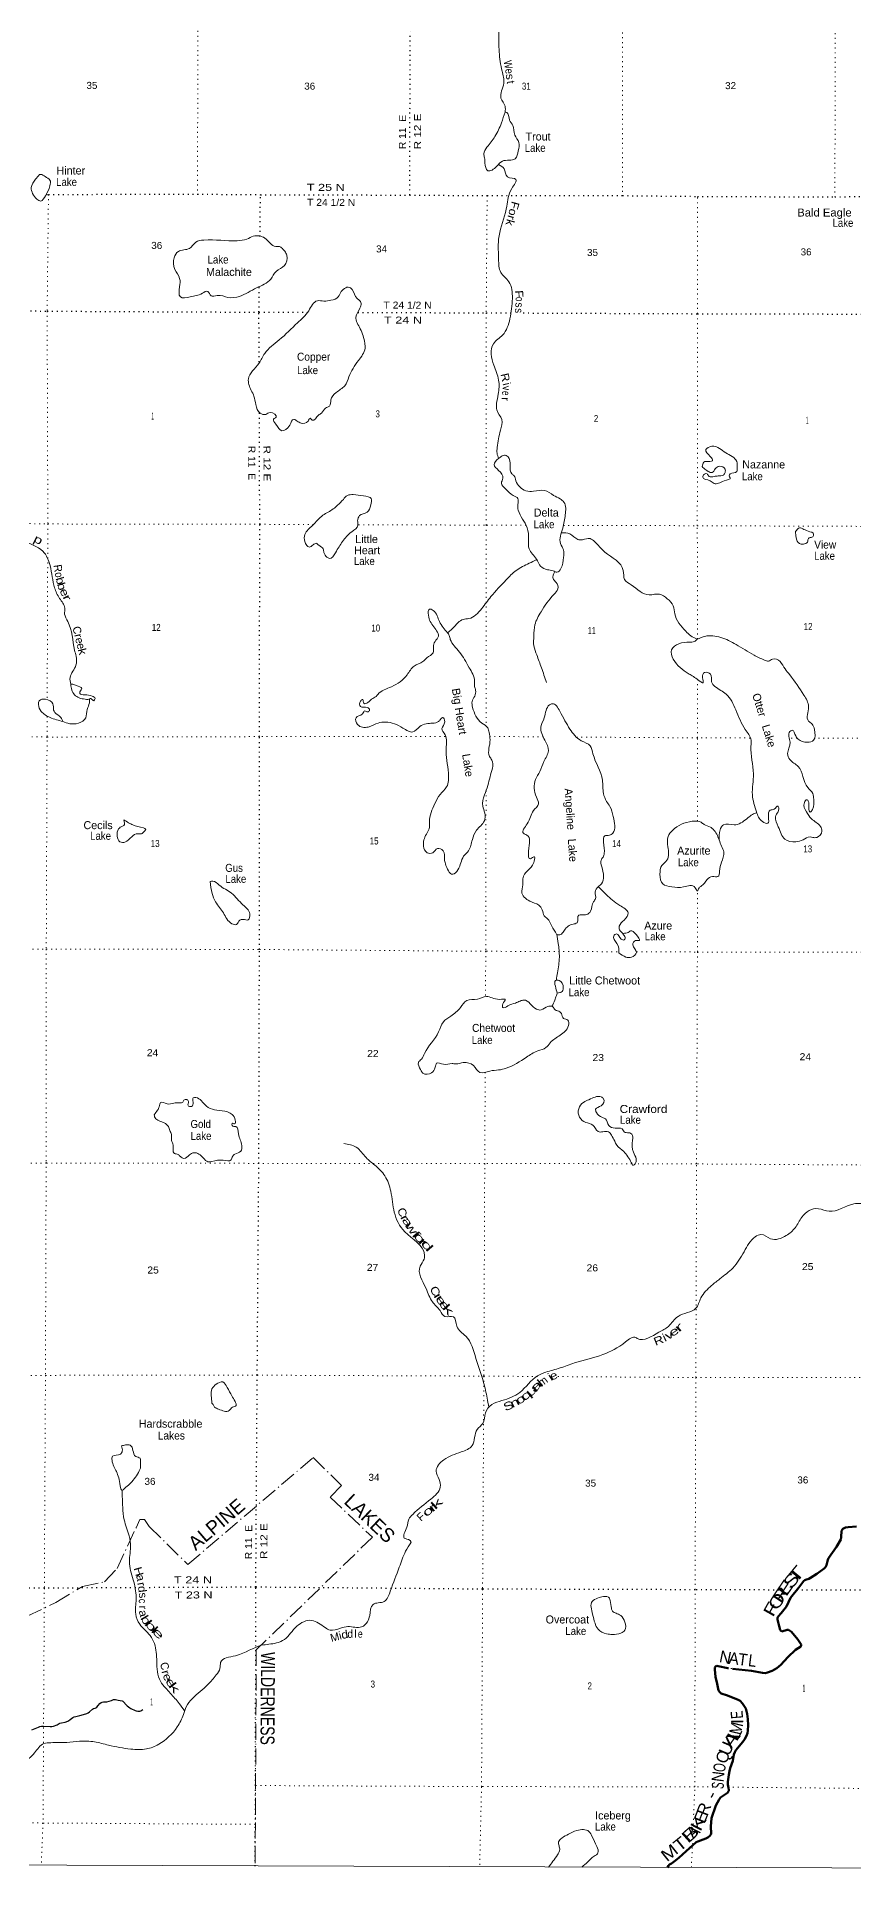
# Model space of a CAD drawing. Header units: feet. Extents: x -248627 to 3, y 0 to 184934.
# Drawn here: x -89199 to -68794, y 0 to 45886 of the extents above; entities that cross this region are included whole.
import ezdxf
from ezdxf.enums import TextEntityAlignment as Align

# ---------------------------------------------------------------- set-up
doc = ezdxf.new("R2010")
doc.units = ezdxf.units.FT
doc.header["$LTSCALE"] = 80
for name, pattern in [('DOT_DASHED', [7.7, 5, -1.2, 0.3, -1.2]), ('DOTTED', [1.5, 0.3, -1.2]), ('LONG_DASH_SHORT_DASH', [9.9, 6, -1.2, 1.5, -1.2])]:
    doc.linetypes.add(name, pattern=pattern)
for name, color, linetype, lineweight in [('11', 7, 'LONG_DASH_SHORT_DASH', 60), ('29', 7, 'Continuous', 25), ('39', 7, 'Continuous', 13), ('4', 7, 'Continuous', 13), ('41', 7, 'Continuous', 13), ('44', 7, 'DOT_DASHED', 13), ('6', 7, 'DOTTED', 25), ('7', 7, 'DOTTED', 13)]:
    doc.layers.add(name, color=color, linetype=linetype, lineweight=lineweight)

msp = doc.modelspace()

# ---------------------------------------------------------------- linework, layer by layer
at = {"layer": '11'}
for points in [[(-68923.23, 8623.86), (-68988.24, 8616.61), (-69022.06, 8606.34), (-69051.2, 8585.69), (-69075.48, 8558.96), (-69086.11, 8535.14), (-69094.91, 8377.94), (-69106.89, 8321.66), (-69216.1, 8137.5), (-69411.19, 7851.28), (-69430, 7809.44), (-69464.61, 7676.34), (-69488.74, 7626.67), (-69522.28, 7591.9), (-69704.72, 7457.93), (-69865.88, 7357.43), (-69908.01, 7337.43), (-69986.08, 7312.48), (-70005.5, 7301.54), (-70026.14, 7286.96), (-70156.9, 7118.69), (-70361.88, 6859.08), (-70461.35, 6646.56), (-70592.54, 6480.82), (-70669.03, 6392.2), (-70688.91, 6356.99), (-70690.88, 6339.96), (-70688.46, 6321.74), (-70649, 6154.86), (-70617.43, 6057.5), (-70601.04, 6035.03), (-70575.95, 6022.89), (-70444.32, 6059.58), (-70414.06, 6060.54), (-70384.31, 6047.78), (-70337.99, 6007.86), (-70176.87, 5816.34), (-70099.68, 5692.39), (-70097.78, 5673.6), (-70108.3, 5648.13), (-70238.57, 5556.98), (-70428.45, 5377.84), (-70604.37, 5184.42), (-70703.63, 5106.24), (-70818.06, 5037.83), (-70934.32, 4992.05), (-70992.6, 4979.9), (-71060.92, 4982.34), (-71336.71, 5038.16), (-71925.22, 5101.86), (-72172.82, 5153.3), (-72201.87, 5157.27), (-72233.42, 5148), (-72250.43, 5123.25), (-72254.59, 5067.6), (-72238.65, 4885.93), (-72198.32, 4712.68)], [(-68711.39, 8647.48), (-68923.23, 8623.86)], [(-72198.32, 4712.68), (-72160.04, 4548.23), (-72130.23, 4502.45), (-72092.37, 4470.77), (-71939.61, 4420.5), (-71672.5, 4314.37), (-71622.73, 4286.2), (-71562.02, 4220.6), (-71481.44, 4096.27), (-71443.03, 3963.04), (-71428.17, 3831.46), (-71421.18, 3676.34), (-71426.04, 3547.56), (-71436.55, 3476.68), (-71460.03, 3413.92), (-71513.46, 3322.8), (-71552.16, 3264.37), (-71726.24, 3056.8), (-71755.08, 3005.72), (-71776.1, 2940.46), (-71806.67, 2784.01), (-71834.6, 2697.76), (-71866.17, 2604.21), (-71886.81, 2531.32), (-71903.38, 2433.9), (-71925.05, 2259.79), (-71926.27, 2220.92), (-71924.45, 2196.22), (-71910.73, 2111.22)], [(-71910.73, 2111.22), (-71902.59, 2064.8), (-71902.59, 2053.26), (-71905.62, 2039.9), (-71920.5, 2011.05), (-71936.58, 1988.88), (-71959.53, 1968.8), (-72114.16, 1865.85), (-72130.24, 1848.56), (-72148.45, 1820.62)], [(-72148.45, 1820.62), (-72229.53, 1673.69), (-72338.35, 1356.44), (-72353.1, 1140.87), (-72349.09, 973.46)], [(-72349.09, 973.46), (-72356.98, 941.36), (-72382.19, 907.32), (-72427.4, 872.11), (-72479.84, 844), (-72681.15, 771.28), (-72721.11, 752.2), (-72972.09, 527.43), (-73149.69, 362.25), (-73267.91, 266.92), (-73337.08, 221.4), (-73369.25, 204.24), (-73382.91, 195.13), (-73387.46, 191.79), (-73396.26, 183.59), (-73411.13, 162.93), (-73437.25, 118.79)]]:
    msp.add_lwpolyline(points, dxfattribs=at)
at = {"layer": '29'}
for points in [[(-89325.01, 3563.05), (-89155.89, 3631.13), (-89123.73, 3641.29), (-89083.41, 3650.9), (-89030.87, 3650.04), (-88861.58, 3642.12), (-88819.27, 3644.99), (-88780.32, 3655.29), (-88687.62, 3687.44), (-88639.75, 3716.79), (-88620.56, 3724.76), (-88582.64, 3734.36), (-88489.17, 3749.08), (-88461.85, 3758.52), (-88409.14, 3782.68), (-88361.21, 3815.76), (-88292.73, 3872.73), (-88267.45, 3886.96), (-88222.45, 3896.89), (-88117.84, 3917.06), (-88029.17, 3940.82), (-87943.51, 3967.17), (-87915.3, 3982.67), (-87877.62, 4011.1), (-87807.09, 4077.84), (-87778.78, 4092.36), (-87740.2, 4103.08), (-87721.67, 4112.13), (-87699.71, 4129.7), (-87666.69, 4168.52), (-87621.59, 4220.26), (-87584.91, 4247.95), (-87561.34, 4254.89), (-87532.79, 4259.28), (-87475.9, 4258.48)], [(-87475.9, 4258.48), (-87447.13, 4263.68), (-87334.26, 4294.74), (-87278.01, 4316.39), (-87259.28, 4321.87), (-87234.09, 4322.98), (-87162.79, 4302.36), (-87067.16, 4283.44), (-87048.28, 4274.53), (-87029.82, 4261.48), (-86963.93, 4184.61), (-86938.99, 4164.15), (-86871.69, 4114.33), (-86845.19, 4098.33), (-86737.71, 4041.85), (-86711.04, 4033.95), (-86671.82, 4026.47), (-86645.46, 4024.28), (-86624.46, 4026.66), (-86597.14, 4035.26), (-86545.25, 4067.84)]]:
    msp.add_lwpolyline(points, dxfattribs=at)
at = {"layer": '39'}
for points in [[(-77648.01, 46002.13), (-77641.42, 45505.14), (-77569.81, 45025.02), (-77528.09, 44720.41), (-77597.48, 44351.48), (-77495.01, 44147.59), (-77495.32, 44002.39)], [(-77495.32, 44002.39), (-77586.7, 43730.31), (-77748.85, 43389.8), (-77947.16, 43121.96), (-78026.2, 42956.74), (-78008.26, 42853.85), (-78000.46, 42728.8), (-77926.22, 42535.05), (-77708.08, 42641.51), (-77560.5, 42776.35), (-77241.58, 42834.21), (-77164.47, 43035.73), (-77151.93, 43241.42), (-77248.38, 43427.14), (-77302.34, 43669.26), (-77382.77, 43798.48), (-77454.99, 43994.25), (-77495.32, 44002.79)], [(-77656.27, 42688.21), (-77518.54, 42580.64), (-77436.25, 42380.83), (-77222.5, 42319.91), (-77327.91, 42092.22), (-77451.93, 41650.8), (-77628.88, 40993.69), (-77665.92, 40658.99), (-77656.55, 40322.17), (-77602.77, 39995.36), (-77399.48, 39761.02), (-77313.62, 39343.39), (-77375.24, 38833.28), (-77555.68, 38428.27), (-77786.17, 38210.91), (-77839.18, 37952.87), (-77777.22, 37676.46), (-77656.96, 37303.13), (-77663.77, 36950.22), (-77706.65, 36714.34), (-77702.95, 36557.03), (-77576.35, 36314.78), (-77609.21, 36046.62), (-77690.83, 35619.23), (-77695.18, 35472.02), (-77657.12, 35344.89)], [(-89128.72, 42437.85), (-89227.83, 42323.09), (-89337.23, 42113.56), (-89301.23, 41964.25), (-89198.63, 41824.9), (-89099.86, 41778.32), (-88982.56, 41907.17), (-88869.03, 42159.04), (-88868.72, 42302.22), (-88987.58, 42389.17), (-89104.49, 42443.85), (-89128.72, 42437.85)], [(-83061.39, 40594.86), (-83133.93, 40641.39), (-83224.72, 40643.58), (-83496.67, 40849.82), (-83787.11, 40898.78), (-83948.69, 40826.49), (-84186.86, 40786.62), (-85024.18, 40800.35), (-85226.06, 40748.31), (-85381.75, 40595.34), (-85660.36, 40519.25), (-85763.6, 40362.14), (-85746.06, 40069.68), (-85627.51, 39841.56), (-85627.95, 39635.86), (-85610.33, 39381.71), (-85364.17, 39383.25), (-85059.3, 39473.41), (-84924.02, 39519.53), (-84843.55, 39408.46), (-84690.18, 39416.23), (-84419.91, 39369.31), (-84131.33, 39394.97), (-83703.12, 39607.91), (-83351.57, 39825.03), (-83215.97, 40018.38), (-83007.84, 40163.18), (-82950.79, 40421.21), (-83001.01, 40526.17), (-83061.39, 40594.86)], [(-81478.25, 39610.04), (-81590.78, 39517.08), (-81663.7, 39382.1), (-81845.48, 39297.76), (-82023.08, 39275.92), (-82186.5, 39284.3), (-82402.92, 39036.67), (-82682.01, 38734.7), (-83138.93, 38306.02), (-83500.82, 37967.92), (-83644.61, 37720.14), (-83909.76, 37331.43), (-83837.74, 37044.91), (-83771.46, 36899.58), (-83725.51, 36687.73), (-83612.97, 36475.76), (-83475.84, 36445.24), (-83366.78, 36491.41), (-83215.71, 36372.13), (-83278.35, 36327.88), (-83222.13, 36198.7), (-83075.19, 36035.06), (-82877.16, 36173.83), (-82775.96, 36320.86), (-82691.31, 36276.32), (-82592.55, 36227.73), (-82418.92, 36275.79), (-82366.31, 36346.28), (-82311.93, 36299.79), (-82156.29, 36428.56), (-82081.53, 36476.81), (-81982.4, 36603.67), (-81881.4, 36653.89), (-81846.77, 36807.1), (-81719.27, 36990.37), (-81503.01, 37161.37), (-81397.61, 37385.03), (-81160.67, 37787.91), (-80994.55, 38100.18), (-81002.35, 38227.25), (-81112.56, 38584.43), (-81222.91, 38877.07), (-81121.54, 39100.73), (-81089.01, 39217.63), (-81229.88, 39389.33), (-81354.52, 39605.36), (-81419.04, 39625.65), (-81477.58, 39611.65)], [(-93083.94, 37026.57), (-92960.3, 36800.48), (-92863.54, 36757.94), (-92712.35, 36691.09), (-92210.6, 36387.61), (-91853.75, 36255.83), (-91337.47, 36137.85), (-91121.89, 35988.19), (-90922.47, 35834.54), (-90761.78, 35493.4), (-90666.98, 35481.11), (-90540.2, 35323.56), (-90213.79, 35107.13), (-90067.12, 34816.44), (-90126, 34647.15), (-90241.6, 34373.1), (-90214.45, 33858.78), (-90106.26, 33501.61), (-89940.85, 33483.14), (-89557.87, 33302.9), (-89043.95, 33023.6), (-88867.16, 32664.27), (-88753.34, 32111.47), (-88626.8, 31843), (-88496.16, 31602.75), (-88502.53, 31453.53), (-88424.25, 31265.82), (-88252.25, 30551.56), (-88212.99, 30397.86)], [(-77657.12, 35344.89), (-77768.43, 35187.8), (-77657.76, 35044.4), (-77551.23, 34852.6), (-77585.81, 34723.6), (-77481.2, 34580.21), (-77293.91, 34414.47), (-77175.02, 34339.62), (-77175.34, 34190.38), (-77165.56, 34047.18), (-76942.53, 33611.13), (-76908.88, 33306.54), (-76895.23, 33082.65), (-76708.14, 32826.16), (-76607.64, 32646.48), (-76436.31, 32561.44), (-76297.15, 32534.96), (-76198.36, 32496.45), (-76099.3, 32589.02), (-76034.13, 32869.22), (-76035.75, 33054.76), (-76110.07, 33214.23), (-76054.76, 33601.33), (-75991.5, 33933.97), (-76023.11, 34248.64), (-76117.76, 34331.51), (-76281, 34420.57), (-76508.74, 34544.03), (-76783.2, 34522.38), (-76974.85, 34536.87), (-77226.52, 34787.43), (-77272.66, 34914.58), (-77323.01, 34957.03), (-77420.96, 35382.75), (-77513.69, 35423.26), (-77612.67, 35373.04), (-77657.12, 35344.89)], [(-72572.94, 35141.39), (-72528.32, 35248.19), (-72374.93, 35270.08), (-72312.35, 35286.09), (-72366.6, 35389.05), (-72477.2, 35564.72), (-72331.75, 35647.12), (-72138.16, 35594.31), (-71981.02, 35485.1), (-71707.07, 35270.8), (-71695.3, 35113.47), (-71707.62, 35012.66), (-71869.16, 34956.5), (-71895.49, 34908.15), (-71869.36, 34861.72), (-72016.83, 34781.33), (-72273.21, 34719.31), (-72371.93, 34786.06), (-72557.38, 34871.12), (-72514.83, 34953.73), (-72448.24, 34955.61), (-72393.9, 34892.99), (-72272.84, 34892.75), (-72171.92, 34904.66), (-72038.71, 34926.58), (-71996.2, 34991.03), (-71998.04, 35075.74), (-72141.14, 35146.6), (-72242.16, 35082.27), (-72319.03, 34991.66), (-72419.85, 35020.09), (-72530.66, 35098.96), (-72572.94, 35141.39)], [(-81535.32, 34317.85), (-81680.91, 34174.94), (-81790.06, 34082.39), (-82046.65, 33921.55), (-82309.49, 33669.97), (-82495.6, 33444.46), (-82500.03, 33262.96), (-82385.31, 33127.62), (-82290.36, 33183.9), (-82215.62, 33222.07), (-82147.13, 33171.52), (-82040.38, 33080.56), (-82022.42, 32989.77), (-81945.99, 32874.67), (-81885.52, 32844.3), (-81735.91, 32985.18), (-81557.75, 33267.18), (-81327.21, 33510.75), (-81171.49, 33675.82), (-81179.33, 33784.74), (-81132.65, 33913.72), (-80942.8, 34000.07), (-80849.59, 34183.41), (-80839.17, 34338.68), (-81030.71, 34405.6), (-81288.9, 34440.39), (-81436.25, 34416.48), (-81535.32, 34317.85)], [(-70233.87, 33513.38), (-70224.09, 33370.17), (-70139.68, 33214.72), (-70040.83, 33204.44), (-69937.83, 33250.63), (-69921.52, 33329.25), (-69897.25, 33355.42), (-69806.39, 33385.49), (-69784.06, 33449.98), (-69923.12, 33524.87), (-70161.05, 33597.94), (-70233.87, 33513.38)], [(-76074.79, 33483.39), (-75879.52, 33459.82), (-75676.04, 33318.26), (-75563.06, 33311.99), (-75369.3, 33337.83), (-75260.5, 33265.01), (-75000.78, 33002.33), (-74541.73, 32541.63), (-74507.91, 32319.72), (-74342.75, 32182.26), (-73891.32, 31933.33), (-73639.07, 31950.99), (-73441.57, 31837.66), (-73292.65, 31655.87), (-73256.75, 31462.19), (-72979.24, 31024.02), (-72856.41, 30910.85), (-72686.15, 30823.72)], [(-76703.28, 32818.32), (-76893.99, 32721.66), (-77217.2, 32544.81), (-77469.93, 32305.31), (-77848.13, 31888.59), (-78078.79, 31590.56), (-78402.16, 31339.1), (-78545.46, 31319.21), (-78666.69, 31238.77), (-78822.4, 31075.72), (-78931.55, 30987.2)], [(-76254.22, 32516.24), (-76295.55, 32337.31), (-76221.1, 32244.4), (-76175.04, 32080.96), (-76278.25, 31939.98), (-76595.94, 31511.04), (-76749.98, 31186.65), (-76776.82, 30904.36), (-76775.33, 30658.31), (-76703.18, 30430.28), (-76586.83, 30111.41), (-76458.49, 29744.12)], [(-78931.55, 30987.2), (-79134.74, 31263.89), (-79291.52, 31544.52), (-79380.23, 31578.97), (-79410.83, 31421.73), (-79276.26, 31133.07), (-79171.91, 30866.66), (-79222.49, 30802.23), (-79285.34, 30663.19), (-79293.79, 30487.75), (-79453.46, 30356.98), (-79546.47, 30266.41), (-79768.67, 30151.88), (-79942.65, 29936.43), (-80334.73, 29636.7), (-80674.11, 29445.77), (-80720.63, 29391.41), (-80829.73, 29327.09), (-80922.72, 29244.58), (-81023.65, 29222.6), (-81053.71, 29317.44), (-81108.27, 29279.23), (-81104.53, 29142.08), (-80937.12, 29115.54), (-80880.75, 29054.93), (-80929.28, 29006.62), (-80995.81, 29030.95), (-81060.52, 28962.51), (-81220.14, 28861.98), (-81180.15, 28690.48), (-80913.95, 28629.47), (-80667.57, 28729.82), (-80481.9, 28751.65), (-80046.39, 28603.58), (-79804.47, 28506.3), (-79624.61, 28639.06), (-79467.08, 28711.35), (-79162.29, 28763.2), (-79109.72, 28813.51), (-79057.15, 28865.84), (-79002.9, 28758.85), (-79073.88, 28591.6), (-78995.53, 28434.14), (-78967.99, 28101.33), (-78910.82, 27476.03), (-78955.94, 27133.28), (-79117.77, 26942), (-79247.38, 26716.38), (-79387.6, 26252.81), (-79392, 26083.41), (-79462.9, 25948.43), (-79534.15, 25654.12), (-79439.68, 25486.55), (-79304.5, 25484.27), (-79185.22, 25592.94), (-79044.1, 25538.22), (-79010.27, 25316.31), (-78986.29, 25211.39), (-78803.24, 24946.85), (-78671.85, 25059.53), (-78531.9, 25398.07), (-78408.53, 25536.98), (-78313.1, 25815.1), (-78209.7, 26048.84), (-78013.48, 26282.4), (-78000.95, 26480.02), (-78055.07, 26647.51), (-78008.05, 26933.79), (-77924.81, 27171.61), (-77871.9, 27383.26), (-77826.61, 27802.65), (-77882.91, 27893.51), (-77898.63, 28093.2), (-77869.91, 28312.97), (-77895.75, 28492.51), (-77927.79, 28609.54), (-78076.85, 28726.8), (-78306.02, 29120.51), (-78319.83, 29265.74), (-78254.98, 29400.73), (-78230.45, 29549.92), (-78258.5, 29642.75), (-78258.22, 29773.84), (-78392.68, 30112.91), (-78633.96, 30504.62), (-78764.79, 30656.13), (-78863.3, 30819.68), (-78891.34, 30920.57), (-78931.55, 30987.2)], [(-72691.15, 30821.79), (-72499.3, 30896.04), (-72105.91, 30869.05), (-71722.93, 30690.84), (-71273.55, 30425.77), (-71013.53, 30300.23), (-70912.7, 30277.85), (-70813.72, 30328.07), (-70622.18, 30263.17), (-70497.47, 30083.43), (-70382.77, 29935.99), (-70026.74, 29423.05), (-69912.34, 29136.45), (-69911.1, 28775.45), (-69822.47, 28704.7), (-69764.25, 28567.45), (-69785, 28301.28), (-69942.49, 28247.13), (-70170.33, 28322.19), (-70232.7, 28407.02), (-70321.18, 28548.36), (-70377.74, 28516.2), (-70372.26, 28249.98), (-70433.4, 27963.73), (-70379.24, 27816.4), (-70171.78, 27644.58), (-69932.81, 27117.75), (-69804, 26964.22), (-69782.11, 26823.01), (-69812.93, 26564.93), (-69867.54, 26502.52), (-69907.69, 26597.38), (-69903.41, 26710.31), (-69949.6, 26813.25), (-70016.34, 26738.76), (-69966.38, 26512.79), (-69839.65, 26335.07), (-69616.09, 26145.07), (-69578.01, 26023.99), (-69705.46, 25868.95), (-69804.33, 25869.14), (-69874.92, 25883.39), (-70048.59, 25811.13), (-70232.31, 25761.07), (-70500.54, 25822.09), (-70667.34, 26132.99), (-70739.44, 26385.22), (-70715.09, 26447.7), (-70654.26, 26586.73), (-70680.35, 26653.33), (-70767.27, 26578.88), (-70872.25, 26552.87), (-70912.99, 26371.45), (-70925.41, 26222.23), (-71064.54, 26266.87), (-71211.32, 26505.13), (-71315.32, 26936.91), (-71287.98, 27457.17), (-71351.05, 28153.07), (-71348.71, 28302.3), (-71491.4, 28566.77), (-71730.46, 29057.3), (-71967.71, 29451.02), (-72249.78, 29641.15), (-72334.27, 29758.28), (-72364.13, 29947.91), (-72509.31, 29994.58), (-72562.05, 29861.58), (-72544.16, 29736.5), (-72695.3, 29823.52), (-72920.97, 29969.16), (-73291.47, 30322.81), (-73335.35, 30562.89), (-73153.44, 30711.77), (-72889.03, 30751.59), (-72763.9, 30765.46), (-72691.15, 30821.79)], [(-88348.91, 29698.67), (-88366.71, 29868.11), (-88218.76, 30174.37), (-88212.99, 30397.86)], [(-88348.91, 29698.67), (-88322.99, 29553.42), (-88139.8, 29357.44), (-87988.55, 29322.86), (-87919.96, 29316.68), (-87845.26, 29338.72), (-87774.75, 29286.15), (-87742.34, 29342.55), (-87810.82, 29401.17), (-87998.39, 29435.82), (-88123.42, 29470.35), (-88119.3, 29510.67), (-88074.72, 29595.29), (-88209.76, 29664.12), (-88298.46, 29700.59), (-88348.91, 29698.67)], [(-88546.62, 28769.35), (-88865.21, 28866.77), (-89086.82, 29020.47), (-89155.06, 29192.03), (-89134.68, 29284.76), (-88979.24, 29322.77), (-88793.85, 29209.47), (-88776.03, 29054.15), (-88747.91, 28993.6), (-88592.81, 28868.26), (-88564.69, 28809.72), (-88550.49, 28769.3)], [(-88550.65, 28769.35), (-88375.23, 28712.55), (-88155.28, 28726.23), (-87975.42, 28858.99), (-87938.64, 29070.67), (-87883.81, 29237.96), (-87883.56, 29325.68)], [(-76208.4, 23453.54), (-76324.25, 23649.3), (-76440.86, 23843.13), (-76517.39, 23907.82), (-76565.49, 24061.18), (-76654.02, 24176.31), (-76879.79, 24277.58), (-77079.03, 24513.93), (-77060.64, 24622.8), (-77037.85, 24903.08), (-76894.21, 25078.25), (-76756.5, 25317.98), (-76760.38, 25386.55), (-76863.4, 25334.32), (-76907.38, 25525.99), (-76950.9, 25929.42), (-77001.3, 25951.71), (-77037.57, 25973.96), (-76942.24, 26205.7), (-76784.14, 26540.17), (-76662.72, 26707.32), (-76712.8, 26878.84), (-76732.04, 27316.51), (-76628.7, 27520), (-76525.28, 27763.82), (-76413.72, 28037.88), (-76501.94, 28298.21), (-76602.11, 28633.18), (-76514.85, 28862.92), (-76383.02, 29183.32), (-76314.35, 29211.42), (-76127.1, 29027.53), (-75873.83, 28577.31), (-75591.98, 28286.35), (-75368.29, 28156.85), (-75298.09, 27959.07), (-75063.43, 27303.18), (-75035.9, 26968.35), (-74957.63, 26768.54), (-74875.17, 26645.36), (-74790.98, 26389.07), (-74803.97, 25975.67), (-74886.81, 25923.39), (-75005.89, 25905.47), (-75034.46, 25754.28), (-75014.9, 25467.86), (-75045.35, 25379.18), (-75097.98, 25300.63), (-75080.17, 25137.24), (-75087.14, 24709.71), (-75161.95, 24639.27), (-75242.94, 24504.31), (-75235.24, 24332.87), (-75285.83, 24262.38), (-75356.97, 24022.53), (-75451.97, 23942.05), (-75583.13, 23938.27), (-75653.77, 23926.31), (-75696.55, 23736.82), (-75797.51, 23700.71), (-75918.68, 23650.53), (-76011.71, 23551.89), (-76088.59, 23455.24), (-76173.38, 23435.24), (-76209.01, 23453.86)], [(-87024.49, 26307.99), (-87022.77, 26168.84), (-87059.12, 26150.76), (-87152.08, 26084.39), (-87186.78, 25896.9), (-87118.48, 25759.63), (-86993.4, 25749.3), (-86823.62, 25888.12), (-86676.16, 25962.46), (-86581.34, 25960.25), (-86518.68, 26012.57), (-86474.17, 26068.95), (-86530.58, 26105.36), (-86798.78, 26180.5), (-86901.56, 26235.15), (-87024.49, 26307.99)], [(-72147.01, 25807.14), (-72293.74, 26073.64), (-72362.23, 26124.19), (-72521.48, 26193.07), (-72596.02, 26247.66), (-72819.93, 26274.32), (-73312.74, 26043.35), (-73417.98, 25896.34), (-73424.59, 25634.17), (-73451.53, 25301.47), (-73576.91, 25170.62), (-73623.8, 24946.86), (-73555.71, 24706.73), (-73329.87, 24637.73), (-73037.32, 24631.11), (-72740.77, 24608.35), (-72690.49, 24531.61), (-72647.96, 24606.15), (-72583.28, 24656.44), (-72445.74, 24817.51), (-72314.42, 24893.89), (-72175.21, 24889.59), (-72136.58, 25024.63), (-72085.66, 25248.39), (-72032.65, 25506.43), (-72084.8, 25651.74), (-72147.02, 25805.13)], [(-72147.02, 25805.13), (-72124.29, 26055.16), (-72037.24, 26188.09), (-71770.92, 26181.52), (-71453.8, 26338.21), (-71221.46, 26480.95), (-71202.56, 26485.41)], [(-84866.82, 24769.07), (-84815, 24470.49), (-84730.71, 24258.57), (-84533.57, 23981.89), (-84320.27, 23711.24), (-84207.31, 23694.88), (-84126.38, 23801.61), (-84039.58, 23819.6), (-83914.5, 23811.29), (-83875.85, 23956.41), (-84044.85, 24184.63), (-84330.74, 24473.58), (-84639.02, 24677.87), (-84798.2, 24777), (-84866.82, 24769.07)], [(-75165.19, 24634.97), (-74962.63, 24437.21), (-74630.28, 24170.36), (-74420.84, 23980.38), (-74518.07, 23805.11), (-74641.47, 23654.1), (-74633.6, 23559.29), (-74546.14, 23463.53)], [(-76204.9, 23451.71), (-76167.78, 23221.45), (-76138.25, 22876.53), (-76185.49, 22487.4), (-76214, 22310.32)], [(-74648.96, 22984.56), (-74698.89, 23220.61), (-74781.21, 23412.36), (-74710.49, 23458.61), (-74597.78, 23327.3), (-74515.09, 23311.01), (-74504.83, 23391.66), (-74551.09, 23460.31), (-74444.1, 23482.29), (-74357.23, 23534.56), (-74222.23, 23445.56), (-74139.83, 23294.14), (-74232.65, 23294.32), (-74303.5, 23183.54), (-74215.13, 22995.81), (-74334.43, 22873.02), (-74475.66, 22879.35), (-74648.96, 22984.56)], [(-76192.65, 21973.14), (-76238.67, 22152.72), (-76234.34, 22291.87), (-76147.57, 22293.72), (-76041.03, 22107.97), (-76089.69, 21999.16), (-76128.04, 21993.19), (-76192.65, 21973.14)], [(-76326.51, 21648.71), (-76429.42, 21646.89), (-76597.08, 21558.48), (-76710.03, 21574.84), (-77024.3, 21805.36), (-77119.19, 21779.32), (-77238.34, 21729.14), (-77424.12, 21658.91), (-77549.31, 21614.79), (-77551.13, 21707.56), (-77490.35, 21822.4), (-77633.61, 21820.66), (-77962.35, 21891.88), (-78186.45, 21827.78), (-78454.89, 21789.99), (-78610.62, 21614.84), (-78851.18, 21403.55), (-79037.12, 21258.7), (-79156.7, 21008.86), (-79506.92, 20471.08), (-79585.91, 20328.04), (-79660.74, 20245.5), (-79606.65, 20063.89), (-79546.32, 19973.02), (-79334.44, 19982.69), (-79241.32, 20123.68), (-79206.81, 20222.44), (-79033.34, 20197.9), (-78821.44, 20215.64), (-78722.59, 20209.39), (-78538.91, 20239.29), (-78284.84, 20166.19), (-78125.81, 19994.46), (-77879.58, 20028.27), (-77655.55, 20056.06), (-77469.83, 20100.07), (-76960.78, 20375.37), (-76677.96, 20532.13), (-76474, 20614.42), (-76366.8, 20735.21), (-76116.2, 20926.31), (-75911.9, 21165.91), (-75925.72, 21305.09), (-76032.58, 21345.63), (-76088.81, 21466.74), (-76183.5, 21533.48), (-76252.04, 21563.86), (-76298.3, 21632.52), (-76326.5, 21648.73)], [(-76192.65, 21973.14), (-76233.25, 21856.25), (-76251.53, 21801.84), (-76326.51, 21648.71)], [(-86261.7, 18935.64), (-86180.48, 19052.18), (-86135.91, 19138.81), (-86103.4, 19243.62), (-85942.06, 19207), (-85770.52, 19224.82), (-85637.33, 19234.64), (-85562.66, 19240.55), (-85520.15, 19302.99), (-85451.52, 19316.97), (-85409.26, 19266.47), (-85417.55, 19165.65), (-85330.83, 19145.31), (-85290.25, 19252.12), (-85290.01, 19361.02), (-85219.38, 19366.94), (-85088.39, 19292.06), (-84911.21, 19114.25), (-84697.47, 19053.33), (-84431.23, 19006.43), (-84239.99, 18802.36), (-84254.31, 18707.61), (-84316.83, 18721.84), (-84318.97, 18665.38), (-84220.15, 18640.99), (-84155.98, 18459.36), (-84071.86, 18166.77), (-84100.41, 18023.64), (-84249.88, 17949.31), (-84300.43, 17901), (-84343, 17806.3), (-84536.71, 17802.64), (-84819.27, 17766.89), (-84922.18, 17761.04), (-85030.94, 17852.01), (-85272.78, 17987.6), (-85379.83, 17935.37), (-85521.25, 17846.91), (-85607.93, 17889.43), (-85666.32, 17943.99), (-85757.07, 17968.37), (-85798.92, 18210.46), (-85829.01, 18291.19), (-85830.71, 18440.43), (-85874.88, 18543.37), (-85908.97, 18640.24), (-86017.72, 18737.25), (-86219.28, 18834.45), (-86253.48, 18884.93), (-86261.7, 18935.64)], [(-74301, 17665.85), (-74244.6, 17712.04), (-74220.12, 17837.03), (-74286.35, 18000.51), (-74309.92, 18301.05), (-74327.77, 18448.31), (-74376.12, 18482.69), (-74495.13, 18497.04), (-74571.62, 18581.89), (-74745.1, 18602.39), (-74906.37, 18669.26), (-74984.71, 18834.78), (-75061.31, 18871.23), (-75214.38, 18996.57), (-75232.38, 19073.24), (-75092.96, 19163.72), (-75032.07, 19333.01), (-75092.5, 19381.52), (-75399.33, 19313.55), (-75534.66, 19247.26), (-75654.05, 19088.17), (-75632.31, 18872.34), (-75479.24, 18744.99), (-75301.82, 18680.11), (-75173.03, 18518.52), (-75054.01, 18510.22), (-74908.73, 18511.96), (-74838.29, 18427.12), (-74755.88, 18277.72), (-74703.64, 18176.78), (-74530.46, 18017.12), (-74341.38, 17742.48), (-74301, 17665.85)], [(-81527.43, 18216.27), (-81212.87, 18122.89), (-80967.26, 17864.27), (-80753.78, 17678.32), (-80498.11, 17407.58), (-80351.64, 17026.13), (-80263.99, 16497.58), (-80000.71, 16011.03), (-79507.61, 15435.31), (-79517.92, 15330.46), (-79619.19, 15151.16), (-79471.07, 14596.28), (-79310.38, 14259.17), (-79119.16, 14040.99), (-78998.41, 13893.54), (-78786.57, 13885.06), (-78702.33, 13652.97), (-78478.9, 13400.44), (-78223.85, 12843.33), (-78031.43, 12246), (-77943.49, 11854.59), (-77901.43, 11628.09)], [(-79850.78, 8235.7), (-79843.81, 8248.34), (-79865.91, 8292.75), (-80013.07, 8355.55), (-79951.96, 8625.68), (-79899.07, 8825.23), (-79803.98, 8946.05), (-79349.18, 9330.36), (-79114.48, 9628.38), (-79140.3, 9820.02), (-79218.55, 10027.89), (-79024.24, 10311.87), (-78592.04, 10506.66), (-78319.3, 10667.46), (-78189.3, 11072.57), (-78051.78, 11221.54), (-77984.63, 11483.59), (-77826.81, 11691.01), (-77572.36, 11791.35), (-77128.03, 11996.19), (-76683.24, 12412.79), (-76477.25, 12501.12), (-76121.91, 12607.32), (-75756.43, 12731.64), (-75049.79, 12940.01), (-74482.13, 13261.58), (-74223.64, 13367.97), (-74191.4, 13347.74), (-73650.32, 13501.97), (-73413.94, 13644.7), (-73173.3, 13896.32), (-72726.95, 14099.14), (-72601.3, 14357.04), (-72334.3, 14667.1), (-72128.14, 14834.09), (-71802.71, 15105.71), (-71523.39, 15512.55), (-71242.13, 15887.11), (-71100.77, 15943.31), (-70862.91, 15835.96), (-70469.28, 15917.88), (-70244.9, 16111.05), (-70080.91, 16374.92), (-69894.91, 16545.98), (-69666.82, 16587.89), (-69398.6, 16522.83), (-68780.79, 16709.18), (-68427.75, 16680.26), (-68226.18, 16589.12), (-67903.74, 16402.95), (-67397.47, 16325.33), (-67024.41, 16223.77), (-66755.96, 16265.6), (-66459.35, 16273.09), (-66082.56, 16308.81)], [(-84822.11, 11726.79), (-84837.85, 11914.38), (-84819.32, 12085.77), (-84714.16, 12200.52), (-84550.6, 12256.67), (-84437.9, 12121.33), (-84323.34, 11913.38), (-84242.93, 11772.05), (-84216.93, 11667.13), (-84303.77, 11626.97), (-84392.74, 11540.42), (-84654.96, 11577.23), (-84753.72, 11629.86), (-84793.94, 11692.46), (-84822.11, 11726.79)], [(-87078.17, 10658.28), (-87060.29, 10529.18), (-87106.86, 10454.65), (-87304.71, 10400.58), (-87317.03, 10299.77), (-87208.68, 10015.2), (-87110.58, 9660.06), (-87068.45, 9547.05), (-87005.8, 9593.31), (-86880.47, 9701.97), (-86657.89, 9995.98), (-86605.12, 10143.1), (-86609.01, 10209.66), (-86616.78, 10348.83), (-86725.64, 10395.42), (-86793.91, 10546.81), (-86860.22, 10676.01), (-86981.27, 10682.29), (-87078.17, 10658.28)], [(-87063.33, 9544.95), (-87051.18, 9127.53), (-87013.53, 8806.8), (-86889.28, 8413.3), (-86855.58, 8130.89), (-86880.69, 7711.46), (-86770.69, 7257.48), (-86715.13, 6819.74), (-86723.99, 6454.73), (-86625.67, 6198.41), (-86365.98, 5919.6), (-86257.46, 5717.72), (-86199.89, 5273.92), (-86106.13, 4773.59), (-85979.37, 4607.98), (-85745.88, 4347.36), (-85637.19, 4220.1), (-85504.4, 4037.57)], [(-92944.93, 191.26), (-92689.04, 462.53), (-92406.38, 546.68), (-92137.68, 707.5), (-92024.26, 910.97), (-91872.93, 908.66), (-91647.06, 857.8), (-91400.19, 1188.06), (-91292.95, 1331.04), (-91082.76, 1493.99), (-90833.87, 1828.28), (-90682.37, 1904.62), (-90333.03, 2035.03), (-90207.37, 2296.96), (-90055.38, 2607.24), (-89833.18, 2725.8), (-89393.06, 2845.94), (-89253.55, 2984.83), (-89019, 3216.29), (-88843.4, 3240.15), (-88447.92, 3245.43), (-88131.08, 3275.07), (-87753.8, 3260.22), (-87404.91, 3178.87), (-86848.24, 3080.98), (-86458.82, 3082.24), (-86149.86, 3200.63), (-85688.89, 3633.33), (-85532.86, 3945.62), (-85463.84, 4139.09), (-85111.95, 4519.57), (-84921.91, 4694.65), (-84711.56, 4932.22), (-84620.42, 5093.38), (-84603.95, 5246.62), (-84230.32, 5413.28), (-83578.04, 5674.19), (-83206.66, 5731.95), (-83008.74, 5820.3), (-82701.34, 6150.45), (-82329.77, 6296.95), (-81990.13, 6115.35), (-81868.15, 6054.33), (-81603.81, 6103.95), (-81423.79, 6141.5), (-81079.14, 6135.19), (-80935.62, 6257.93), (-80878.78, 6417.14), (-80795.45, 6697.31), (-80518.87, 6769.37), (-80364.98, 7025.2), (-80137.72, 7623.72), (-79979.47, 8026.76), (-79850.78, 8235.7)], [(-74837.39, 6599), (-74871.28, 6790.66), (-74887.29, 6851.19), (-75038.53, 6893.83), (-75181.87, 6853.78), (-75317.23, 6771.36), (-75307.82, 6452.69), (-75247.78, 6224.69), (-75169.41, 6075.3), (-74957.8, 5961.95), (-74814.57, 5945.54), (-74602.64, 5979.41), (-74501.6, 6051.81), (-74499.15, 6253.48), (-74605.74, 6419.06), (-74722.65, 6473.74), (-74811.31, 6528.36), (-74837.39, 6599)], [(-76412.81, 128.67), (-76186.31, 432.45), (-76129.53, 567.46), (-76147.49, 658.25), (-76157.36, 759.1), (-76074.43, 855.75), (-75908.77, 952.23), (-75700.75, 1044.59), (-75400.16, 1021.82), (-75315.7, 888.55), (-75203.24, 642.3), (-75173.31, 482.92), (-75268.32, 400.41), (-75436.1, 255.54), (-75578, 126.24)]]:
    msp.add_spline(points, degree=3, dxfattribs=at)
at = {"layer": '4'}
msp.add_lwpolyline([(-246606.45, 184933.97), (-215781.67, 184615.95), (-184956.48, 184340.33), (-154130.93, 184107.12), (-123305.1, 183916.31), (-92479.02, 183767.9), (-61652.78, 183661.9), (-30826.42, 183598.29), (0, 183577.08), (0, -0.01), (-31078.93, 21.37), (-62157.81, 85.49), (-93236.57, 192.37), (-124315.16, 342), (-155393.5, 534.37), (-186471.55, 769.49), (-217549.26, 1047.36), (-248626.55, 1367.98)], close=True, dxfattribs=at)
msp.add_lwpolyline([(-246606.45, 184933.97), (-215781.67, 184615.95), (-184956.48, 184340.33), (-154130.93, 184107.12), (-123305.1, 183916.31), (-92479.02, 183767.9), (-61652.78, 183661.9), (-30826.42, 183598.29), (0, 183577.08), (0, -0.01), (-31078.93, 21.37), (-62157.81, 85.49), (-93236.57, 192.37), (-124315.16, 342), (-155393.5, 534.37), (-186471.55, 769.49), (-217549.26, 1047.36), (-248626.55, 1367.98)], close=True, dxfattribs=at)
at = {"layer": '44'}
for points in [[(-93219.7, 4279.35), (-92360.41, 4936.65), (-91382.02, 5240.15), (-90619.37, 5572.63), (-89436.4, 6400.51), (-88724.51, 6741.29), (-88059, 7144.87), (-87504.31, 7259), (-87190.23, 7594.92), (-86717.69, 8614.44), (-86619.8, 8815.84), (-86505.54, 8816.03), (-86387.53, 8640.16), (-85421.03, 7694.33), (-82290.57, 10365.92), (-81581.54, 9667.01), (-81865.87, 9377.26), (-80810.65, 8377.09), (-83712.56, 5558.98), (-83741.37, 155.2)], [(-68923.23, 8623.86), (-68988.24, 8616.61), (-69022.06, 8606.34), (-69051.2, 8585.69), (-69075.48, 8558.96), (-69086.11, 8535.14), (-69094.91, 8377.94), (-69106.89, 8321.66), (-69216.1, 8137.5), (-69411.19, 7851.28), (-69430, 7809.44), (-69464.61, 7676.34), (-69488.74, 7626.67), (-69522.28, 7591.9), (-69704.72, 7457.93), (-69865.88, 7357.43), (-69908.01, 7337.43), (-69986.08, 7312.48), (-70005.5, 7301.54), (-70026.14, 7286.96), (-70156.9, 7118.69), (-70361.88, 6859.08), (-70461.35, 6646.56), (-70592.54, 6480.82), (-70669.03, 6392.2), (-70688.91, 6356.99), (-70690.88, 6339.96), (-70688.46, 6321.74), (-70649, 6154.86), (-70617.43, 6057.5), (-70601.04, 6035.03), (-70575.95, 6022.89), (-70444.32, 6059.58), (-70414.06, 6060.54), (-70384.31, 6047.78), (-70337.99, 6007.86), (-70176.87, 5816.34), (-70099.68, 5692.39), (-70097.78, 5673.6), (-70108.3, 5648.13), (-70238.57, 5556.98), (-70428.45, 5377.84), (-70604.37, 5184.42), (-70703.63, 5106.24), (-70818.06, 5037.83), (-70934.32, 4992.05), (-70992.6, 4979.9), (-71060.92, 4982.34), (-71336.71, 5038.16), (-71925.22, 5101.86), (-72172.82, 5153.3), (-72201.87, 5157.27), (-72233.42, 5148), (-72250.43, 5123.25), (-72254.59, 5067.6), (-72238.65, 4885.93), (-72198.32, 4712.68)], [(-68711.39, 8647.48), (-68923.23, 8623.86)], [(-72198.32, 4712.68), (-72160.04, 4548.23), (-72130.23, 4502.45), (-72092.37, 4470.77), (-71939.61, 4420.5), (-71672.5, 4314.37), (-71622.73, 4286.2), (-71562.02, 4220.6), (-71481.44, 4096.27), (-71443.03, 3963.04), (-71428.17, 3831.46), (-71421.18, 3676.34), (-71426.04, 3547.56), (-71436.55, 3476.68), (-71460.03, 3413.92), (-71513.46, 3322.8), (-71552.16, 3264.37), (-71726.24, 3056.8), (-71755.08, 3005.72), (-71776.1, 2940.46), (-71806.67, 2784.01), (-71834.6, 2697.76), (-71866.17, 2604.21), (-71886.81, 2531.32), (-71903.38, 2433.9), (-71925.05, 2259.79), (-71926.27, 2220.92), (-71924.45, 2196.22), (-71910.73, 2111.22)], [(-71910.73, 2111.22), (-71902.59, 2064.8), (-71902.59, 2053.26), (-71905.62, 2039.9), (-71920.5, 2011.05), (-71936.58, 1988.88), (-71959.53, 1968.8), (-72114.16, 1865.85), (-72130.24, 1848.56), (-72148.45, 1820.62)], [(-72148.45, 1820.62), (-72229.53, 1673.69), (-72338.35, 1356.44), (-72353.1, 1140.87), (-72349.09, 973.46)], [(-72349.09, 973.46), (-72356.98, 941.36), (-72382.19, 907.32), (-72427.4, 872.11), (-72479.84, 844), (-72681.15, 771.28), (-72721.11, 752.2), (-72972.09, 527.43), (-73149.69, 362.25), (-73267.91, 266.92), (-73337.08, 221.4), (-73369.25, 204.24), (-73382.91, 195.13), (-73387.46, 191.79), (-73396.26, 183.59), (-73411.13, 162.93), (-73436.84, 119.35)]]:
    msp.add_lwpolyline(points, dxfattribs=at)
at = {"layer": '6'}
for p, q in [((-79878.64, 41925.76), (-79864.47, 46009.88)), ((-83621.1, 40888.59), (-83607.33, 41937.05))]:
    msp.add_line(p, q, dxfattribs=at)
for points in [[(-88954.77, 41944.65), (-88905.81, 41943.32), (-85183.13, 41950.2), (-83607.33, 41937.05), (-79878.64, 41925.76), (-77943.69, 41913.93), (-74562.02, 41913.4), (-72687.62, 41893.63), (-69253.51, 41880.9), (-67376.97, 41917.58), (-63922.71, 41892.71), (-62746.5, 41844.04), (-62042.88, 41862.36)], [(-83640.99, 37752.12), (-83645.91, 38998.75), (-83637.49, 39639.92)], [(-93075.98, 39108.64), (-88938.29, 39025.18), (-83645.91, 38998.75), (-82434.58, 38995.53)], [(-81175.47, 38992.19), (-77966.11, 38983.67), (-77307.15, 38980.88)], [(-77041.4, 38979.75), (-72687.84, 38961.3), (-67359.11, 38948.92), (-62736.56, 38945.98), (-62050.84, 38970.74)], [(-83741.37, 155.2), (-83735.81, 1198.4), (-83730.63, 2168.76), (-83724.24, 7126.52), (-83688.68, 12426.41), (-83649.09, 17722.26), (-83633.61, 23068.58), (-83632.31, 28388.71), (-83624.98, 33696.73), (-83636.03, 36496.83)], [(-86726.57, 7112.88), (-89008.66, 7102.51), (-93208.08, 7095.34)], [(-70654.59, 7055.58), (-72746.05, 7062.81), (-78056.62, 7077.18), (-83724.24, 7126.52), (-86421.6, 7114.26)], [(-62138.73, 7019.08), (-62683.85, 7023.08), (-67415.32, 7044.38), (-70271.21, 7054.25)]]:
    msp.add_lwpolyline(points, dxfattribs=at)
at = {"layer": '7'}
for p, q in [((-85169.73, 46029.3), (-85183.13, 41950.2)), ((-74559.12, 45991.72), (-74562.02, 41913.4)), ((-69243.83, 45974.77), (-69253.51, 41880.9)), ((-76539.12, 28383.96), (-77876.7, 28393.2)), ((-70198.61, 28352.5), (-70375.09, 28352.84)), ((-72839.02, 117.41), (-72813.05, 723.88))]:
    msp.add_line(p, q, dxfattribs=at)
for points in [[(-88905.81, 41943.32), (-88938.29, 39025.18), (-88921.43, 33705.01), (-88937.54, 29309.96)], [(-77943.69, 41913.93), (-77966.11, 38983.67), (-77967.37, 33679.67), (-77968.54, 28658.72)], [(-72688.56, 30824.54), (-72691.12, 33661.34), (-72687.84, 38961.3), (-72687.62, 41893.63)], [(-93097.96, 33780.5), (-88921.43, 33705.01), (-83624.98, 33696.73), (-82289.68, 33691.76)], [(-81156.93, 33687.54), (-77953.26, 33675.61), (-76962.96, 33672.92)], [(-76035.01, 33670.41), (-72691.12, 33661.34), (-68463.36, 33645.16)], [(-72687.65, 26275.59), (-72686.33, 28357.34), (-72687.64, 29808.82)], [(-88939.06, 28893.72), (-88940.84, 28409.12), (-88960.32, 23078.94), (-88963.65, 17754.78), (-88981.12, 12422.59), (-89008.66, 7102.51), (-89041.4, 1231.88), (-89085.58, 175.63)], [(-78992.06, 28392.9), (-83632.31, 28388.71), (-88940.91, 28378.87), (-93120.06, 28425.19)], [(-71372.94, 28354.78), (-72686.33, 28357.34), (-75693.89, 28378.12)], [(-62586.04, 28335.58), (-62682.61, 28333.85), (-67361.64, 28346.98), (-69747.61, 28351.62)], [(-77970.98, 27041.62), (-77978.08, 23023.3), (-77983.54, 21886.14)], [(-72792.87, 1195.02), (-72752.57, 2135.96), (-72746.05, 7062.81), (-72728.64, 12368.79), (-72709.14, 17707.04), (-72689.71, 23008.98), (-72688.75, 24527.49)], [(-93142.09, 23086.8), (-88960.32, 23078.94), (-83633.61, 23068.58), (-77959.93, 23023.26), (-74653.93, 23011.78)], [(-74208.44, 23010.23), (-72685.69, 23004.94), (-67340.81, 22996.56), (-62659.8, 22965.27), (-62094.85, 22971.96)], [(-77992.62, 19998.64), (-78003.56, 17721.37), (-78025.04, 12403.3), (-78056.62, 7077.18), (-78083.35, 2132.21), (-78131.14, 135.09)], [(-74325.25, 17711.41), (-78003.56, 17721.37), (-83649.09, 17722.26), (-88959.68, 17724.53), (-93164.09, 17757.72)], [(-62109.48, 17653.5), (-62657.05, 17653.2), (-67384.49, 17672.48), (-72709.14, 17707.04), (-74242.46, 17711.19)], [(-93186.1, 12422.03), (-88981.12, 12422.59), (-83688.68, 12426.41), (-78025.04, 12403.3), (-76601.24, 12394.02)], [(-76178.63, 12391.27), (-72728.64, 12368.79), (-67389.79, 12372.53), (-62664.35, 12359.3), (-62124.09, 12344.78)], [(-72299.2, 2131.63), (-72752.57, 2135.96), (-78065.17, 2142.26), (-83730.63, 2168.76)], [(-62152.4, 2050.45), (-62702.56, 2055.91), (-67456.2, 2085.32), (-71972.55, 2128.5)], [(-83735.81, 1198.4), (-89041.4, 1231.88), (-93232.18, 1257.36)]]:
    msp.add_lwpolyline(points, dxfattribs=at)

# ---------------------------------------------------------------- texts
at = {"layer": '41'}
for s, rotation, width, p in [('W', 280.203, 0.8, (-77515.19, 45173.19)), ('e', 278.001, 0.9, (-77487.07, 45011.14)), ('s', 278.001, 1.1, (-77467.68, 44873.13)), ('F', 273.68, 1.15, (-77240.15, 39447.5)), ('s', 270.167, 0.9, (-77245.72, 39035.79)), ('s', 270.698, 0.95, (-77236.21, 39178.07)), ('o', 271.673, 0.75, (-77229.72, 39323.63)), ('R', 282.815, 1.1, (-77586.57, 37346.26)), ('e', 267.558, 0.75, (-77569.88, 36976.31)), ('v', 274.189, 0.85, (-77552.2, 37093.7)), ('p', 334.354, 1.45, (-89203.13, 33223.59)), ('o', 278.633, 0.9, (-88738.05, 32420.48)), ('b', 286.366, 1.2, (-88704.27, 32260.23)), ('b', 288.352, 1.25, (-88667.93, 32114.22)), ('e', 294.352, 1.3, (-88594.99, 31954.79)), ('r', 296.122, 1.55, (-88527.7, 31820.95)), ('r', 283.666, 1.15, (-88250.03, 30887.59)), ('k', 284.329, 1.2, (-88154.16, 30490.78)), ('C', 292.434, 1.15, (-80156.06, 16462.11)), ('r', 297.361, 1.55, (-80088.06, 16317.67)), ('a', 300.673, 1.6, (-80021.13, 16206.06)), ('w', 303.205, 1.55, (-79916.37, 16040.88)), ('f', 308.075, 2, (-79794.3, 15880.13)), ('o', 312.392, 1.9, (-79706.73, 15792.84)), ('r', 311.392, 2.1, (-79616.81, 15694.44)), ('d', 310.926, 2.05, (-79518.07, 15601.13)), ('C', 296.495, 1.25, (-79331.58, 14487.33)), ('r', 301.62, 1.7, (-79252.08, 14347.17)), ('e', 306.695, 1.7, (-79174.39, 14233.31)), ('e', 307.695, 1.75, (-79087.29, 14115.44)), ('k', 309.773, 2.05, (-78993.96, 14006.05)), ('R', 21.981, 1.25, (-73622.46, 13204.59)), ('i', 26.083, 1.15, (-73471.13, 13275.74)), ('v', 28.569, 1.55, (-73348.09, 13349.55)), ('e', 33.714, 1.6, (-73223.65, 13437.95)), ('r', 42.255, 2.15, (-73084.02, 13551.5)), ('i', 33.417, 1.4, (-76313.23, 12298.89)), ('e', 22.417, 1.25, (-76245.68, 12325)), ('q', 38.594, 1.9, (-76913.11, 11848.89)), ('u', 42.591, 2.1, (-76764.05, 11960.71)), ('a', 43.452, 2.05, (-76655.41, 12078.42)), ('l', 39.43, 1.6, (-76557.56, 12155.72)), ('S', 23.81, 1.4, (-77374.1, 11570.26)), ('n', 27.689, 1.5, (-77212.69, 11655.07)), ('o', 32.6, 1.55, (-77061.39, 11740.65)), ('r', 39.269, 2, (-79245.89, 9046.22)), ('k', 41.755, 2.15, (-79140.65, 9144.89)), ('o', 38.703, 1.75, (-79366.54, 8951.61)), ('H', 285.667, 1.2, (-86747.81, 7492.29)), ('a', 281.808, 1.1, (-86700.52, 7343.5)), ('r', 281.245, 1.1, (-86677.36, 7184.79)), ('d', 278.221, 1.1, (-86659.1, 7063.79)), ('s', 276.221, 1.05, (-86641.47, 6913.76)), ('c', 269.836, 0.85, (-86647.74, 6781.2)), ('a', 284.942, 1.15, (-86633.84, 6448.73)), ('b', 300.289, 1.55, (-86558.14, 6256.34)), ('b', 312.847, 2, (-86421.99, 6093.47)), ('l', 317.064, 1.75, (-86318.75, 5989.96)), ('e', 314.46, 2, (-86232.04, 5903.12)), ('d', 9.766, 1.15, (-81487.23, 5846.05)), ('d', 1.625, 0.95, (-81361.61, 5861.6)), ('e', 356.887, 0.8, (-81118.18, 5864.92)), ('r', 285.432, 1.2, (-86069.32, 4974.01)), ('e', 290.716, 1.2, (-86024.29, 4843.13)), ('e', 302.505, 1.55, (-85933.02, 4683.58)), ('k', 306.965, 1.95, (-85841.76, 4558.22))]:
    msp.add_text(s, height=200, rotation=rotation, dxfattribs=dict(at, width=width)).set_placement(p, align=Align.CENTER)
for s, rotation, p in [('t', 277.596, (-77451.22, 44736.11)), ('i', 283.753, (-77550.92, 37182.03)), ('r', 268.804, (-77584.34, 36828.1)), ('R', 278.633, (-88764.58, 32580.85)), ('C', 283.413, (-88285.33, 31028.16)), ('e', 283.666, (-88222.77, 30768.41)), ('e', 283.666, (-88189.34, 30628.97)), ('m', 36.444, (-76494.03, 12196.9)), ('F', 41.94, (-79534.25, 8815.01)), ('r', 272.34, (-86641.99, 6618.02)), ('M', 14.588, (-81726.67, 5782.84)), ('i', 14.798, (-81591.92, 5822.75)), ('l', 358.575, (-81236.3, 5862.25)), ('C', 283.208, (-86097.73, 5132.16))]:
    msp.add_text(s, height=200, rotation=rotation, dxfattribs=at).set_placement(p, align=Align.CENTER)
for s, width, p in [('Lake', 0.9, (-77004.42, 43007.75)), ('Lake', 0.9, (-88714.92, 42154.62)), ('Bald Eagle', 1.05, (-70193.35, 41390.88)), ('Lake', 0.9, (-69313.37, 41133.75)), ('Lake', 0.9, (-84929.3, 40215.23)), ('Copper', 0.95, (-82695.89, 37786.66)), ('Lake', 0.9, (-82691.53, 37451.08)), ('Lake', 0.9, (-71576.47, 34796.98)), ('Lake', 0.9, (-76783.28, 33598.47)), ('View', 0.95, (-69770.78, 33088.6)), ('Lake', 0.9, (-81273.56, 32678.9)), ('Lake', 0.9, (-69772.97, 32809.66)), ('Lake', 0.9, (-87864.74, 25810.33)), ('Lake', 0.9, (-73177.23, 25147.84)), ('Gus', 0.9, (-84488.55, 25008.43)), ('Lake', 0.9, (-84484.2, 24733.85)), ('Lake', 0.9, (-74004.71, 23295.99)), ('Lake', 0.9, (-75908.67, 21900.96)), ('Chetwoot', 0.95, (-78319.93, 21007.53)), ('Lake', 0.9, (-78328.63, 20706.82)), ('Gold', 0.9, (-85355.46, 18606.16)), ('Crawford', 1.1, (-74632.27, 18980.97)), ('Lake', 0.9, (-74623.56, 18710.76)), ('Lake', 0.9, (-85355.46, 18309.8)), ('Lakes', 0.95, (-86174.46, 10817.99)), ('Lake', 0.9, (-75989.1, 5932.28)), ('Lake', 0.9, (-75248.5, 1042.23))]:
    msp.add_text(s, height=200, dxfattribs=dict(at, width=width)).set_placement(p)
for s, p in [('Trout', (-76982.64, 43291.04)), ('Hinter', (-88703.2, 42441.16)), ('Malachite', (-84967.7, 39904.73)), ('Nazanne', (-71567.76, 35093.33)), ('Delta', (-76778.92, 33890.46)), ('Heart', (-81269.2, 32949.11)), ('Little', (-81238.72, 33228.03)), ('Cecils', (-88030.29, 26076.19)), ('Azurite', (-73194.65, 25439.85)), ('Azure', (-74017.78, 23566.2)), ('Little Chetwoot', (-75891.26, 22192.97)), ('Hardscrabble', (-86649.3, 11114.33)), ('Overcoat', (-76481.38, 6219.94)), ('Iceberg', (-75244.14, 1321.16))]:
    msp.add_text(s, height=200, dxfattribs=at).set_placement(p)
for s, rotation, width, p in [('Fork', 254.657, 1.15, (-77324.38, 41786.02)), ('Big Heart', 278.935, 1.05, (-78826, 29583.64))]:
    msp.add_text(s, height=200, rotation=rotation, dxfattribs=dict(at, width=width)).set_placement(p)
for s, rotation, p in [('Otter   Lake', 287.11, (-71322.01, 29437.42)), ('Lake', 278.935, (-78569.13, 27944.24)), ('Angeline   Lake', 273.798, (-76010.32, 27090.91))]:
    msp.add_text(s, height=200, rotation=rotation, dxfattribs=at).set_placement(p)
at = {"layer": '44'}
for s, height, rotation, p in [('ALPINE', 350, 40.478, (-84592.34, 8566)), ('LAKES', 350, 316.534, (-80995.78, 8721.17)), ('N', 300, 348.822, (-72018.16, 5229.51)), ('I', 300, 89.58, (-71545.3, 3768.62)), ('Q', 300, 68.015, (-71917.75, 2832.64)), ('A', 300, 43.359, (-72696.9, 909.97))]:
    msp.add_text(s, height=height, rotation=rotation, dxfattribs=at).set_placement(p, align=Align.CENTER)
for s, height, rotation, width, p in [('S', 300, 49.723, 1.4, (-70230.04, 7197.35)), ('T', 300, 50.291, 1.8, (-70111.09, 7345.45)), ('O', 300, 51.637, 1.35, (-70590.21, 6683.21)), ('R', 300, 56.706, 1.35, (-70480.98, 6857)), ('E', 300, 55.706, 1.4, (-70364.83, 7027.94)), ('F', 300, 60.55, 1.35, (-70720.43, 6504.55)), ('WILDERNESS', 350, 269.634, 0.75, (-83600.96, 4346.7)), ('A', 300, 353.822, 0.95, (-71794.23, 5197.52)), ('T', 300, 352.558, 0.95, (-71573.54, 5169.8)), ('L', 300, 352.955, 0.9, (-71333.63, 5143)), ('M', 300, 76.58, 0.9, (-71574.55, 3562.96)), ('E', 300, 94.58, 0.75, (-71554.73, 3948.95)), ('U', 300, 66.614, 1.15, (-71831.35, 3036.47)), ('A', 300, 55.015, 1.6, (-71723.52, 3231.64)), ('L', 300, 62.614, 1.45, (-71629.6, 3390.41)), ('N', 300, 83.19, 0.9, (-72024.71, 2375.01)), ('O', 300, 81.944, 0.7, (-71987.59, 2598.32)), ('-', 300, 61.109, 1.25, (-72214.58, 1864.75)), ('S', 300, 82.905, 0.6, (-72028.27, 2153.03)), ('K', 300, 62.564, 1.3, (-72535.79, 1157.65)), ('E', 300, 67.963, 1.1, (-72459.84, 1334.07)), ('R', 300, 69.048, 1.05, (-72387.4, 1527.12)), ('B', 300, 42.005, 1.6, (-72766.41, 848.06)), ('MT', 300, 38.882, 1.2, (-73180.26, 466.06))]:
    msp.add_text(s, height=height, rotation=rotation, dxfattribs=dict(at, width=width)).set_placement(p, align=Align.CENTER)
at = {"layer": '6'}
for s, rotation, width, p in [('R 11  E', 89.801, 1.1, (-79974.66, 43074.47)), ('R 12 E', 89.801, 1.25, (-79595.48, 43068.93)), ('T 25 N', 359.827, 1.35, (-82449.6, 42033.54)), ('T 24 1/2 N', 359.827, 1.1, (-82442.01, 41658.7)), ('T 24 1/2 N', 359.848, 1.1, (-80532.61, 39090.48)), ('T 24 N', 359.848, 1.35, (-80520.58, 38715.35)), ('R 11  E', 270.226, 1.1, (-83912.1, 35659.62)), ('R 12 E', 270.226, 1.25, (-83532.75, 35665.38)), ('R 11  E', 89.616, 1.1, (-83818.92, 7824.28)), ('R 12 E', 89.616, 1.25, (-83439.09, 7830.53)), ('T 24 N', 0.26, 1.35, (-85767.65, 7221.42)), ('T 23 N', 0.26, 1.35, (-85752.87, 6842.29))]:
    msp.add_text(s, height=175, rotation=rotation, dxfattribs=dict(at, width=width)).set_placement(p)
at = {"layer": '7'}
for s, width, p in [('35', 1.05, (-87956.38, 44581.31)), ('36', 1.05, (-82513.5, 44562.55)), ('31', 0.85, (-77074.31, 44562.77)), ('32', 1.05, (-71996.07, 44575.19)), ('36', 1.05, (-86336.15, 40581.06)), ('34', 1.05, (-80719.06, 40493.5)), ('35', 1.05, (-75447.05, 40404.46)), ('36', 1.05, (-70109.21, 40418.28)), ('1', 0.4, (-86333.17, 36314.95)), ('3', 0.85, (-80733.94, 36369.32)), ('2', 0.85, (-75276.48, 36255.27)), ('1', 0.4, (-69979.36, 36212.66)), ('12', 0.85, (-86322.99, 31032.23)), ('12', 0.85, (-70033.33, 31054.59)), ('10', 0.85, (-80837.85, 31016.57)), ('11', 0.65, (-75429.92, 30951.09)), ('13', 0.85, (-86349.67, 25631.11)), ('15', 0.85, (-80878.12, 25693.34)), ('14', 0.85, (-74821.52, 25626.58)), ('13', 0.85, (-70042.25, 25495.49)), ('24', 1.1, (-86447.71, 20401.21)), ('22', 1.1, (-80940.87, 20381.79)), ('23', 1.1, (-75310.5, 20279.39)), ('24', 1.1, (-70134.9, 20300.78)), ('25', 1.1, (-86434.83, 14968.15)), ('27', 1.1, (-80949.54, 15034.84)), ('26', 1.1, (-75458.7, 15021.39)), ('25', 1.1, (-70075.66, 15053.95)), ('36', 1.05, (-86505.21, 9685.1)), ('34', 1.05, (-80908.51, 9785.65)), ('35', 1.05, (-75494.36, 9641.55)), ('36', 1.05, (-70191.11, 9720.38)), ('3', 0.85, (-80855.31, 4617.96)), ('2', 0.85, (-75434.93, 4571.33)), ('1', 0.4, (-70060.3, 4511.62)), ('1', 0.4, (-86363.34, 4172.57))]:
    msp.add_text(s, height=175, dxfattribs=dict(at, width=width)).set_placement(p)

doc.saveas('drawing.dxf')
